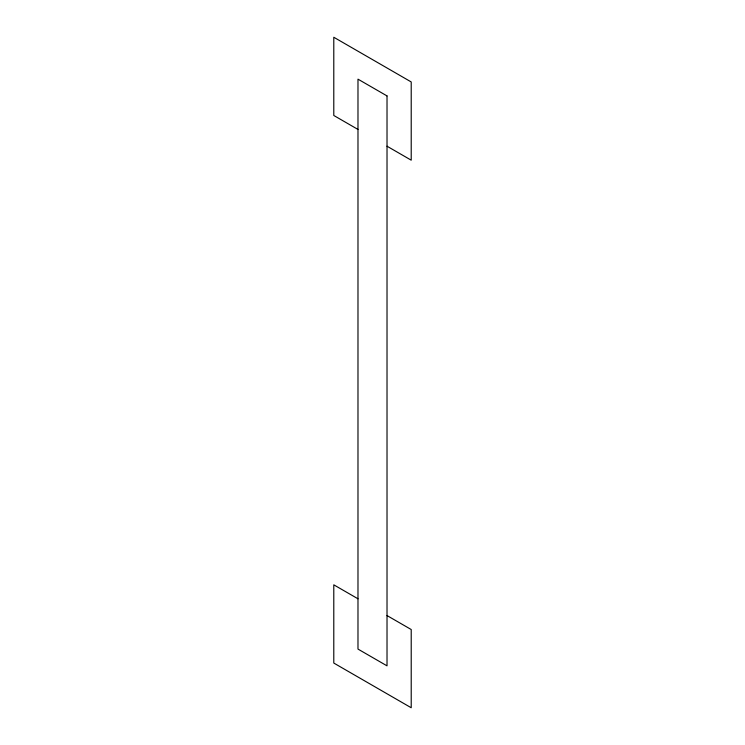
<?xml version="1.0" encoding="UTF-8"?>
<svg xmlns="http://www.w3.org/2000/svg" width="745" height="745" viewBox="0 0 745 745"><rect width="100%" height="100%" fill="white"/><g stroke="black" fill="none" stroke-linecap="round" stroke-linejoin="round"><path stroke-width="1.12" d="M357.982 129.444L333.788 115.475L333.788 37.25L411.212 81.95L411.212 160.175L387.018 146.206M357.982 598.794L333.788 584.825L333.788 663.05L411.212 707.75L411.212 629.525L387.018 615.556M387.018 95.919L357.982 79.156L357.982 649.081L387.018 665.844L387.018 95.919"/></g></svg>
